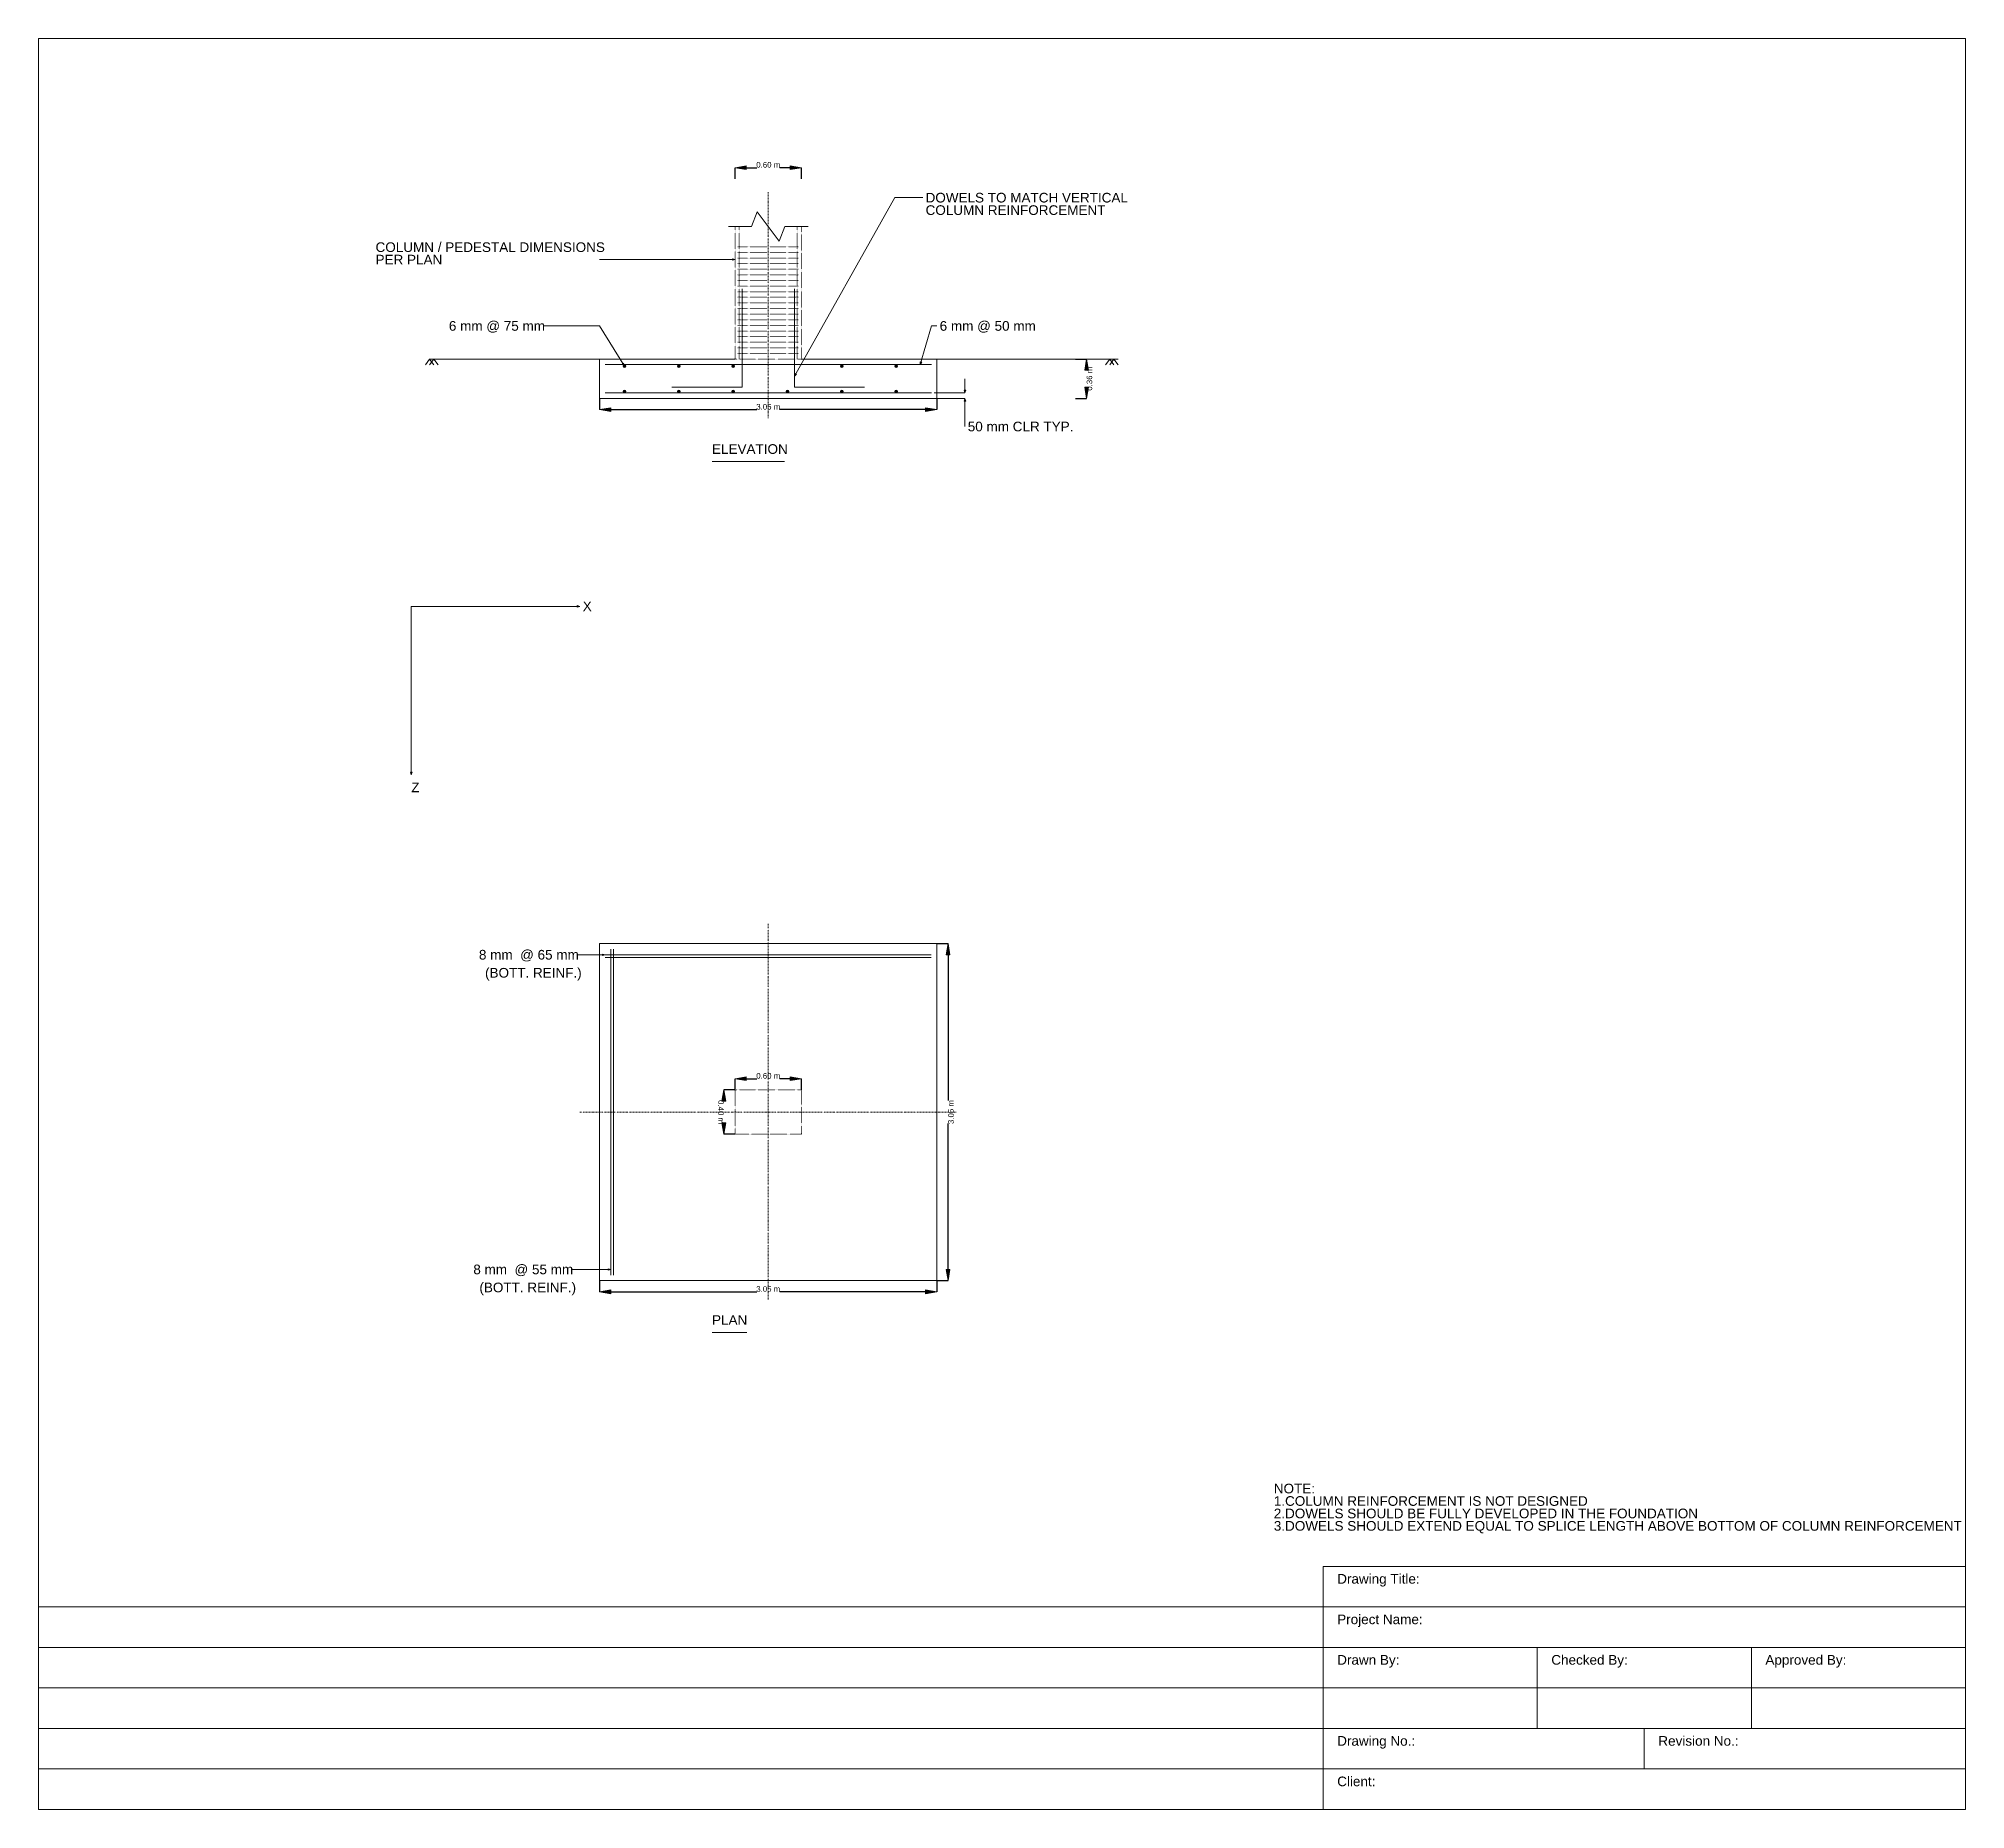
# Model space of a CAD drawing. Header units: inches. Extents: x -445 to 241, y -67 to 564.
import ezdxf
from ezdxf.enums import TextEntityAlignment as Align

# ---------------------------------------------------------------- set-up
doc = ezdxf.new("R2010")
doc.units = ezdxf.units.IN
doc.header["$MEASUREMENT"] = 0
doc.linetypes.add('DASHDOT', pattern=[1, 0.5, -0.25, 0, -0.25])
doc.linetypes.add('DOT', pattern=[0.25, 0, -0.25])
doc.layers.get('0').update_dxf_attribs({"lineweight": 0})
doc.styles.get("Standard").update_dxf_attribs({"font": 'arial.ttf'})
doc.dimstyles.new('BC_DimP1', dxfattribs={"dimtxt": 2, "dimasz": 4, "dimexe": 0, "dimexo": 0, "dimgap": 0, "dimtad": 1, "dimdec": 4, "dimzin": 0, "dimdsep": 46, "dimtxsty": 'Standard', "dimblk": 'VDDIM_DEFAULT', "dimcen": 0.09, "dimclre": 82, "dimclrt": 2, "dimadec": 0, "dimazin": 0, "dimtfac": 1, "dimtdec": 4, "dimtix": 1, "dimtmove": 0, "dimatfit": 3, "dimfxl": 0, "dimtolj": 1, "dimtzin": 0, "dimarcsym": 0})

# ---------------------------------------------------------------- blocks, each defined once
blk = doc.blocks.new('VDDIM_DEFAULT')
at = {"linetype": 'Continuous'}
blk.add_hatch(color=0, dxfattribs=at).paths.add_polyline_path([(0, 0), (-1, -0.1665), (-1, 0.1665)], flags=0)
at = {"color": 0, "linetype": 'Continuous'}
blk.add_lwpolyline([(0, 0), (-1, -0.1665), (-1, 0.1665), (0, 0)], dxfattribs=at)
blk = doc.blocks.new('*D4')
at = {"color": 82, "lineweight": -2}
for p, q in [((-75.79, 449.71), (-71.79, 449.71)), ((-75.79, 435.7), (-71.79, 435.7))]:
    blk.add_line(p, q, dxfattribs=at)
at = {"color": 0, "lineweight": -2}
for p, q in [((-71.79, 445.71), (-71.79, 446.79)), ((-71.79, 439.7), (-71.79, 438.62))]:
    blk.add_line(p, q, dxfattribs=at)
at = {"layer": 'Defpoints', "color": 0}
for p in [(-75.79, 449.71), (-75.79, 435.7), (-71.79, 435.7)]:
    blk.add_point(p, dxfattribs=at)
at = {"color": 0, "lineweight": -2, "xscale": 4, "yscale": 4, "zscale": 4}
for p, rotation in [((-71.79, 449.71), 90), ((-71.79, 435.7), 270)]:
    blk.add_blockref('VDDIM_DEFAULT', p, dxfattribs=dict(at, rotation=rotation))
at = {"color": 2, "insert": (-70.77, 442.71), "char_height": 2, "attachment_point": 5, "rotation": 90}
blk.add_mtext('0.36 m', dxfattribs=at)
blk = doc.blocks.new('*D5')
at = {"color": 82, "lineweight": -2}
for p, q in [((-245.17, 435.7), (-245.17, 431.7)), ((-125.09, 435.7), (-125.09, 431.7))]:
    blk.add_line(p, q, dxfattribs=at)
at = {"color": 0, "lineweight": -2}
for p, q in [((-241.17, 431.7), (-189.22, 431.7)), ((-129.09, 431.7), (-181.05, 431.7))]:
    blk.add_line(p, q, dxfattribs=at)
at = {"layer": 'Defpoints', "color": 0}
for p in [(-245.17, 435.7), (-125.09, 435.7), (-245.17, 431.7)]:
    blk.add_point(p, dxfattribs=at)
at = {"color": 0, "lineweight": -2, "xscale": 4, "yscale": 4, "zscale": 4, "rotation": 180}
blk.add_blockref('VDDIM_DEFAULT', (-245.17, 431.7), dxfattribs=at)
at = {"color": 0, "lineweight": -2, "xscale": 4, "yscale": 4, "zscale": 4}
blk.add_blockref('VDDIM_DEFAULT', (-125.09, 431.7), dxfattribs=at)
at = {"color": 2, "insert": (-185.13, 432.72), "char_height": 2, "attachment_point": 5}
blk.add_mtext('3.05 m', dxfattribs=at)
blk = doc.blocks.new('*D6')
at = {"color": 82, "lineweight": -2}
for p, q in [((-196.94, 513.89), (-196.94, 517.89)), ((-173.32, 513.89), (-173.32, 517.89))]:
    blk.add_line(p, q, dxfattribs=at)
at = {"color": 0, "lineweight": -2}
for p, q in [((-192.94, 517.89), (-189.22, 517.89)), ((-177.32, 517.89), (-181.05, 517.89))]:
    blk.add_line(p, q, dxfattribs=at)
at = {"layer": 'Defpoints', "color": 0}
for p in [(-173.32, 517.89), (-196.94, 513.89), (-173.32, 513.89)]:
    blk.add_point(p, dxfattribs=at)
at = {"color": 0, "lineweight": -2, "xscale": 4, "yscale": 4, "zscale": 4, "rotation": 180}
blk.add_blockref('VDDIM_DEFAULT', (-196.94, 517.89), dxfattribs=at)
at = {"color": 0, "lineweight": -2, "xscale": 4, "yscale": 4, "zscale": 4}
blk.add_blockref('VDDIM_DEFAULT', (-173.32, 517.89), dxfattribs=at)
at = {"color": 2, "insert": (-185.13, 518.91), "char_height": 2, "attachment_point": 5}
blk.add_mtext('0.60 m', dxfattribs=at)
blk = doc.blocks.new('*D7')
at = {"color": 82, "lineweight": -2}
for p, q in [((-196.94, 189.4), (-200.94, 189.4)), ((-196.94, 173.65), (-200.94, 173.65))]:
    blk.add_line(p, q, dxfattribs=at)
at = {"color": 0, "lineweight": -2}
for p, q in [((-200.94, 185.4), (-200.94, 185.61)), ((-200.94, 177.65), (-200.94, 177.44))]:
    blk.add_line(p, q, dxfattribs=at)
at = {"layer": 'Defpoints', "color": 0}
for p in [(-200.94, 189.4), (-196.94, 189.4), (-196.94, 173.65)]:
    blk.add_point(p, dxfattribs=at)
at = {"color": 0, "lineweight": -2, "xscale": 4, "yscale": 4, "zscale": 4}
for p, rotation in [((-200.94, 189.4), 90), ((-200.94, 173.65), 270)]:
    blk.add_blockref('VDDIM_DEFAULT', p, dxfattribs=dict(at, rotation=rotation))
at = {"color": 2, "insert": (-201.97, 181.53), "char_height": 2, "attachment_point": 5, "rotation": 270}
blk.add_mtext('0.40 m', dxfattribs=at)
blk = doc.blocks.new('*D8')
at = {"color": 82, "lineweight": -2}
for p, q in [((-196.94, 189.4), (-196.94, 193.4)), ((-173.32, 189.4), (-173.32, 193.4))]:
    blk.add_line(p, q, dxfattribs=at)
at = {"color": 0, "lineweight": -2}
for p, q in [((-192.94, 193.4), (-189.22, 193.4)), ((-177.32, 193.4), (-181.05, 193.4))]:
    blk.add_line(p, q, dxfattribs=at)
at = {"layer": 'Defpoints', "color": 0}
for p in [(-173.32, 193.4), (-196.94, 189.4), (-173.32, 189.4)]:
    blk.add_point(p, dxfattribs=at)
at = {"color": 0, "lineweight": -2, "xscale": 4, "yscale": 4, "zscale": 4, "rotation": 180}
blk.add_blockref('VDDIM_DEFAULT', (-196.94, 193.4), dxfattribs=at)
at = {"color": 0, "lineweight": -2, "xscale": 4, "yscale": 4, "zscale": 4}
blk.add_blockref('VDDIM_DEFAULT', (-173.32, 193.4), dxfattribs=at)
at = {"color": 2, "insert": (-185.13, 194.42), "char_height": 2, "attachment_point": 5}
blk.add_mtext('0.60 m', dxfattribs=at)
blk = doc.blocks.new('*D9')
at = {"color": 82, "lineweight": -2}
for p, q in [((-125.09, 241.56), (-121.09, 241.56)), ((-125.09, 121.49), (-121.09, 121.49))]:
    blk.add_line(p, q, dxfattribs=at)
at = {"color": 0, "lineweight": -2}
for p, q in [((-121.09, 237.56), (-121.09, 185.61)), ((-121.09, 125.49), (-121.09, 177.44))]:
    blk.add_line(p, q, dxfattribs=at)
at = {"layer": 'Defpoints', "color": 0}
for p in [(-125.09, 241.56), (-125.09, 121.49), (-121.09, 121.49)]:
    blk.add_point(p, dxfattribs=at)
at = {"color": 0, "lineweight": -2, "xscale": 4, "yscale": 4, "zscale": 4}
for p, rotation in [((-121.09, 241.56), 90), ((-121.09, 121.49), 270)]:
    blk.add_blockref('VDDIM_DEFAULT', p, dxfattribs=dict(at, rotation=rotation))
at = {"color": 2, "insert": (-120.07, 181.53), "char_height": 2, "attachment_point": 5, "rotation": 90}
blk.add_mtext('3.05 m', dxfattribs=at)
blk = doc.blocks.new('*D10')
at = {"color": 82, "lineweight": -2}
for p, q in [((-245.17, 121.49), (-245.17, 117.49)), ((-125.09, 121.49), (-125.09, 117.49))]:
    blk.add_line(p, q, dxfattribs=at)
at = {"color": 0, "lineweight": -2}
for p, q in [((-241.17, 117.49), (-189.22, 117.49)), ((-129.09, 117.49), (-181.05, 117.49))]:
    blk.add_line(p, q, dxfattribs=at)
at = {"layer": 'Defpoints', "color": 0}
for p in [(-245.17, 121.49), (-245.17, 117.49), (-125.09, 121.49)]:
    blk.add_point(p, dxfattribs=at)
at = {"color": 0, "lineweight": -2, "xscale": 4, "yscale": 4, "zscale": 4, "rotation": 180}
blk.add_blockref('VDDIM_DEFAULT', (-245.17, 117.49), dxfattribs=at)
at = {"color": 0, "lineweight": -2, "xscale": 4, "yscale": 4, "zscale": 4}
blk.add_blockref('VDDIM_DEFAULT', (-125.09, 117.49), dxfattribs=at)
at = {"color": 2, "insert": (-185.13, 118.51), "char_height": 2, "attachment_point": 5}
blk.add_mtext('3.05 m', dxfattribs=at)

msp = doc.modelspace()

# ---------------------------------------------------------------- hatches: boundary and pattern name
at = {"lineweight": 0}
for points in [[(-196.94436, 485.14736), (-197.91028, 485.40618), (-197.91028, 484.88854)], [(-236.34148, 447.24578), (-236.62942, 448.20343), (-237.06967, 447.93116)], [(-130.99948, 447.74578), (-130.48525, 448.60344), (-130.98298, 448.74565)], [(-175.82231, 443.66704), (-175.1234, 444.38225), (-175.57464, 444.63589)], [(-115.09396, 437.66704), (-114.83514, 438.63297), (-115.35278, 438.63297)], [(-115.09396, 435.69854), (-115.35278, 434.73261), (-114.83514, 434.73261)], [(-252.18058, 361.64342), (-253.1465, 361.90224), (-253.1465, 361.3846)], [(-312.21995, 301.60405), (-311.96113, 302.56998), (-312.47877, 302.56998)], [(-243.1727, 237.56468), (-244.13863, 237.8235), (-244.13863, 237.30586)], [(-241.1727, 125.48594), (-242.13863, 125.74476), (-242.13863, 125.22712)]]:
    msp.add_hatch(color=210, dxfattribs=at).paths.add_polyline_path(points, flags=0)
h = msp.add_hatch(color=113, dxfattribs=at)
edge = h.paths.add_edge_path(flags=0)
edge.add_arc((-236.34148, 447.24578), 0.5, 0, 180)
edge.add_arc((-236.34148, 447.24578), 0.5, 180, 360)
h = msp.add_hatch(color=113, dxfattribs=at)
edge = h.paths.add_edge_path(flags=0)
edge.add_arc((-216.98453, 447.24578), 0.5, 0, 180)
edge.add_arc((-216.98453, 447.24578), 0.5, 180, 360)
h = msp.add_hatch(color=113, dxfattribs=at)
edge = h.paths.add_edge_path(flags=0)
edge.add_arc((-197.62757, 447.24578), 0.5, 0, 180)
edge.add_arc((-197.62757, 447.24578), 0.5, 180, 360)
h = msp.add_hatch(color=113, dxfattribs=at)
edge = h.paths.add_edge_path(flags=0)
edge.add_arc((-158.91366, 447.24578), 0.5, 0, 180)
edge.add_arc((-158.91366, 447.24578), 0.5, 180, 360)
h = msp.add_hatch(color=113, dxfattribs=at)
edge = h.paths.add_edge_path(flags=0)
edge.add_arc((-139.5567, 447.24578), 0.5, 0, 180)
edge.add_arc((-139.5567, 447.24578), 0.5, 180, 360)
h = msp.add_hatch(color=113, dxfattribs=at)
edge = h.paths.add_edge_path(flags=0)
edge.add_arc((-236.34148, 438.16704), 0.5, 0, 180)
edge.add_arc((-236.34148, 438.16704), 0.5, 180, 360)
h = msp.add_hatch(color=113, dxfattribs=at)
edge = h.paths.add_edge_path(flags=0)
edge.add_arc((-216.98453, 438.16704), 0.5, 0, 180)
edge.add_arc((-216.98453, 438.16704), 0.5, 180, 360)
h = msp.add_hatch(color=113, dxfattribs=at)
edge = h.paths.add_edge_path(flags=0)
edge.add_arc((-197.62757, 438.16704), 0.5, 0, 180)
edge.add_arc((-197.62757, 438.16704), 0.5, 180, 360)
h = msp.add_hatch(color=113, dxfattribs=at)
edge = h.paths.add_edge_path(flags=0)
edge.add_arc((-178.27062, 438.16704), 0.5, 0, 180)
edge.add_arc((-178.27062, 438.16704), 0.5, 180, 360)
h = msp.add_hatch(color=113, dxfattribs=at)
edge = h.paths.add_edge_path(flags=0)
edge.add_arc((-158.91366, 438.16704), 0.5, 0, 180)
edge.add_arc((-158.91366, 438.16704), 0.5, 180, 360)
h = msp.add_hatch(color=113, dxfattribs=at)
edge = h.paths.add_edge_path(flags=0)
edge.add_arc((-139.5567, 438.16704), 0.5, 0, 180)
edge.add_arc((-139.5567, 438.16704), 0.5, 180, 360)

# ---------------------------------------------------------------- linework, layer by layer
at = {"color": 252, "lineweight": 0}
for p, q in [((241.13579, 563.88752), (-444.94564, 563.88752)), ((-444.94564, 563.88752), (-444.94564, -66.86649)), ((241.13579, -66.86649), (241.13579, 563.88752)), ((-307.21207, 447.71429), (-305.71207, 449.71429)), ((-305.71207, 449.71429), (-245.1727, 449.71429)), ((-305.71207, 449.71429), (-304.21207, 447.71429)), ((-305.71207, 447.71429), (-304.21207, 449.71429)), ((-304.21207, 449.71429), (-302.71207, 447.71429)), ((-125.09396, 449.71429), (-60.55459, 449.71429)), ((-65.05459, 447.71429), (-63.55459, 449.71429)), ((-63.55459, 449.71429), (-62.05459, 447.71429)), ((-63.55459, 447.71429), (-62.05459, 449.71429)), ((-62.05459, 449.71429), (-60.55459, 447.71429)), ((12.44198, 19.7119), (241.13579, 19.7119)), ((12.44198, 19.7119), (12.44198, -66.86649)), ((-444.94564, 5.28217), (12.44198, 5.28217)), ((12.44198, 5.28217), (241.13579, 5.28217)), ((-444.94564, -9.14756), (12.44198, -9.14756)), ((12.44198, -9.14756), (241.13579, -9.14756)), ((88.67325, -9.14756), (88.67325, -38.00702)), ((164.90452, -9.14756), (164.90452, -38.00702)), ((-444.94564, -23.57729), (12.44198, -23.57729)), ((12.44198, -23.57729), (241.13579, -23.57729)), ((-444.94564, -38.00702), (12.44198, -38.00702)), ((12.44198, -38.00702), (241.13579, -38.00702)), ((126.78888, -38.00702), (126.78888, -52.43676)), ((-444.94564, -52.43676), (12.44198, -52.43676)), ((12.44198, -52.43676), (241.13579, -52.43676)), ((-444.94564, -66.86649), (241.13579, -66.86649)), ((-216.25183, -66.86649), (-216.25183, -66.86649))]:
    msp.add_line(p, q, dxfattribs=at)
at = {"color": 216, "linetype": 'DASHDOT', "lineweight": 0}
for p, q in [((-185.13333, 509.2156), (-185.13333, 428.69066)), ((-185.13333, 248.57255), (-185.13333, 114.47807)), ((-252.18058, 181.52531), (-118.08609, 181.52531))]:
    msp.add_line(p, q, dxfattribs=at)
at = {"color": 50, "lineweight": 0}
for p, q in [((-191.03885, 496.95838), (-189.07034, 502.20773)), ((-189.07034, 502.20773), (-181.19633, 491.70904)), ((-199.30656, 496.95838), (-191.03885, 496.95838)), ((-181.19633, 491.70904), (-179.22782, 496.95838)), ((-179.22782, 496.95838), (-170.9601, 496.95838)), ((-245.1727, 449.71429), (-196.94436, 449.71429)), ((-245.1727, 435.69854), (-245.1727, 449.71429)), ((-125.09396, 449.71429), (-173.32231, 449.71429)), ((-125.09396, 449.71429), (-125.09396, 435.69854)), ((-125.09396, 435.69854), (-245.1727, 435.69854)), ((-126.07822, 437.66704), (-115.09396, 437.66704)), ((-125.09396, 435.69854), (-115.09396, 435.69854)), ((-205.14646, 413.25306), (-179.33784, 413.25306)), ((-245.1727, 241.56468), (-125.09396, 241.56468)), ((-245.1727, 121.48594), (-245.1727, 241.56468)), ((-125.09396, 241.56468), (-125.09396, 121.48594)), ((-125.09396, 121.48594), (-245.1727, 121.48594)), ((-205.14646, 103.04046), (-192.81121, 103.04046))]:
    msp.add_line(p, q, dxfattribs=at)
at = {"color": 210, "lineweight": 0}
for p, q in [((-175.82231, 443.66704), (-140.10709, 507.20773)), ((-140.10709, 507.20773), (-130.10709, 507.20773)), ((-196.94436, 485.14736), (-245.1727, 485.14736)), ((-245.1727, 461.52531), (-265.18583, 461.52531)), ((-236.34148, 447.24578), (-245.1727, 461.52531)), ((-130.99948, 447.74578), (-127.06247, 461.52531)), ((-127.06247, 461.52531), (-125.09396, 461.52531)), ((-115.09396, 437.66704), (-115.09396, 442.66704)), ((-115.09396, 435.69854), (-115.09396, 425.69854)), ((-252.18058, 361.64342), (-312.21995, 361.64342)), ((-312.21995, 301.60405), (-312.21995, 361.64342)), ((-243.1727, 237.56468), (-253.1727, 237.56468)), ((-241.1727, 125.48594), (-255.1727, 125.48594))]:
    msp.add_line(p, q, dxfattribs=at)
at = {"color": 50, "linetype": 'DOT', "lineweight": 0}
for p, q in [((-196.94436, 496.95838), (-196.94436, 449.71429)), ((-173.32231, 449.71429), (-173.32231, 496.95838)), ((-196.94436, 449.71429), (-173.32231, 449.71429)), ((-196.94436, 189.39933), (-173.32231, 189.39933)), ((-196.94436, 173.65129), (-196.94436, 189.39933)), ((-173.32231, 189.39933), (-173.32231, 173.65129)), ((-173.32231, 173.65129), (-196.94436, 173.65129))]:
    msp.add_line(p, q, dxfattribs=at)
at = {"color": 113, "linetype": 'DOT', "lineweight": 0}
for p, q in [((-195.44436, 496.95838), (-195.44436, 449.71429)), ((-174.82231, 496.95838), (-174.82231, 449.71429)), ((-195.94436, 489.71429), (-174.32231, 489.71429)), ((-195.94436, 487.71429), (-174.32231, 487.71429)), ((-195.94436, 485.71429), (-174.32231, 485.71429)), ((-195.94436, 483.71429), (-174.32231, 483.71429)), ((-195.94436, 481.71429), (-174.32231, 481.71429)), ((-195.94436, 479.71429), (-174.32231, 479.71429)), ((-195.94436, 477.71429), (-174.32231, 477.71429)), ((-195.94436, 475.71429), (-174.32231, 475.71429)), ((-195.94436, 473.71429), (-174.32231, 473.71429)), ((-195.94436, 471.71429), (-174.32231, 471.71429)), ((-195.94436, 469.71429), (-174.32231, 469.71429)), ((-195.94436, 467.71429), (-174.32231, 467.71429)), ((-195.94436, 465.71429), (-174.32231, 465.71429)), ((-195.94436, 463.71429), (-174.32231, 463.71429)), ((-195.94436, 461.71429), (-174.32231, 461.71429)), ((-195.94436, 459.71429), (-174.32231, 459.71429)), ((-195.94436, 457.71429), (-174.32231, 457.71429)), ((-195.94436, 455.71429), (-174.32231, 455.71429)), ((-195.94436, 453.71429), (-174.32231, 453.71429)), ((-195.94436, 451.71429), (-174.32231, 451.71429))]:
    msp.add_line(p, q, dxfattribs=at)
at = {"color": 113, "lineweight": 0}
for p, q in [((-194.44436, 474.71147), (-194.44436, 439.66704)), ((-175.82231, 474.71147), (-175.82231, 439.66704)), ((-243.2042, 447.74578), (-127.06247, 447.74578)), ((-194.44436, 439.66704), (-219.44154, 439.66704)), ((-175.82231, 439.66704), (-150.82512, 439.66704)), ((-243.2042, 437.66704), (-127.06247, 437.66704)), ((-243.1727, 237.56468), (-127.09396, 237.56468)), ((-243.1727, 236.56468), (-127.09396, 236.56468)), ((-241.1727, 239.56468), (-241.1727, 123.48594)), ((-240.1727, 239.56468), (-240.1727, 123.48594))]:
    msp.add_line(p, q, dxfattribs=at)
at = {"color": 210, "lineweight": 0}
for points in [[(-196.94436, 485.14736), (-197.91028, 485.40618), (-197.91028, 484.88854), (-196.94436, 485.14736)], [(-236.34148, 447.24578), (-236.62942, 448.20343), (-237.06967, 447.93116), (-236.34148, 447.24578)], [(-130.99948, 447.74578), (-130.48525, 448.60344), (-130.98298, 448.74565), (-130.99948, 447.74578)], [(-175.82231, 443.66704), (-175.1234, 444.38225), (-175.57464, 444.63589), (-175.82231, 443.66704)], [(-115.09396, 437.66704), (-114.83514, 438.63297), (-115.35278, 438.63297), (-115.09396, 437.66704)], [(-115.09396, 435.69854), (-115.35278, 434.73261), (-114.83514, 434.73261), (-115.09396, 435.69854)], [(-252.18058, 361.64342), (-253.1465, 361.90224), (-253.1465, 361.3846), (-252.18058, 361.64342)], [(-312.21995, 301.60405), (-311.96113, 302.56998), (-312.47877, 302.56998), (-312.21995, 301.60405)], [(-243.1727, 237.56468), (-244.13863, 237.8235), (-244.13863, 237.30586), (-243.1727, 237.56468)], [(-241.1727, 125.48594), (-242.13863, 125.74476), (-242.13863, 125.22712), (-241.1727, 125.48594)]]:
    msp.add_lwpolyline(points, dxfattribs=at)
at = {"color": 113, "lineweight": 0}
for centre in [(-236.34148, 447.24578), (-216.98453, 447.24578), (-197.62757, 447.24578), (-158.91366, 447.24578), (-139.5567, 447.24578), (-236.34148, 438.16704), (-216.98453, 438.16704), (-197.62757, 438.16704), (-178.27062, 438.16704), (-158.91366, 438.16704), (-139.5567, 438.16704)]:
    msp.add_circle(centre, 0.5, dxfattribs=at)

# ---------------------------------------------------------------- texts
at = {"color": 130}
for s, p in [('DOWELS TO MATCH VERTICAL', (-129.10709, 507.20773)), ('COLUMN REINFORCEMENT', (-129.10709, 502.77799)), ('COLUMN / PEDESTAL DIMENSIONS', (-324.94564, 489.57709)), ('PER PLAN', (-324.94564, 485.14736)), ('6 mm @ 75 mm', (-298.84328, 461.52531)), ('6 mm @ 50 mm', (-124.09396, 461.52531)), ('50 mm CLR TYP.', (-114.09396, 425.69854)), ('ELEVATION', (-205.14646, 417.68279)), ('X', (-251.18058, 361.64342)), ('Z', (-312.21995, 297.17432)), ('8 mm  @ 65 mm', (-288.14302, 237.56468)), ('(BOTT. REINF.)', (-285.97066, 231.13495)), ('8 mm  @ 55 mm', (-290.14302, 125.48594)), ('(BOTT. REINF.)', (-287.97066, 119.05621)), ('PLAN', (-205.14646, 107.47019)), ('NOTE:', (-5.12754, 47.43082)), ('1.COLUMN REINFORCEMENT IS NOT DESIGNED', (-5.12754, 43.00109)), ('3.DOWELS SHOULD EXTEND EQUAL TO SPLICE LENGTH ABOVE BOTTOM OF COLUMN REINFORCEMENT', (-5.12754, 34.14163)), ('2.DOWELS SHOULD BE FULLY DEVELOPED IN THE FOUNDATION', (-5.12754, 38.57136)), ('Drawing Title:', (17.44198, 15.28217)), ('Project Name: ', (17.44198, 0.85244)), ('Drawn By:', (17.44198, -13.57729)), ('Checked By:', (93.67325, -13.57729)), ('Approved By:', (169.90452, -13.57729)), ('Drawing No.:', (17.44198, -42.43676)), ('Revision No.:', (131.78888, -42.43676)), ('Client: ', (17.44198, -56.86649))]:
    msp.add_text(s, height=3.438, dxfattribs=at).set_placement(p, align=Align.MIDDLE_LEFT)

# ---------------------------------------------------------------- dimensions: what is measured, and where the dimension line sits
at = {"color": 1}
for p1, p2, text, picture, middle in [((-196.94436, 513.88752), (-173.32231, 513.88752), '0.60 m', '*D6', (-185.13333, 518.90852)), ((-75.78717, 449.71429), (-75.78717, 435.69854), '0.36 m', '*D4', (-70.76617, 442.70641)), ((-125.09396, 435.69854), (-245.1727, 435.69854), '3.05 m', '*D5', (-185.13333, 432.71954)), ((-125.09396, 241.56468), (-125.09396, 121.48594), '3.05 m', '*D9', (-120.07296, 181.52531)), ((-196.94436, 189.39933), (-173.32231, 189.39933), '0.60 m', '*D8', (-185.13333, 194.42033)), ((-196.94436, 173.65129), (-196.94436, 189.39933), '0.40 m', '*D7', (-201.96536, 181.52531)), ((-125.09396, 121.48594), (-245.1727, 121.48594), '3.05 m', '*D10', (-185.13333, 118.50694))]:
    dim = msp.add_aligned_dim(p1=p1, p2=p2, distance=4, text=text, dimstyle='BC_DimP1', dxfattribs=at)
    dim.commit()
    dim.dimension.update_dxf_attribs({"geometry": picture, "text_midpoint": middle})

doc.saveas('drawing.dxf')
